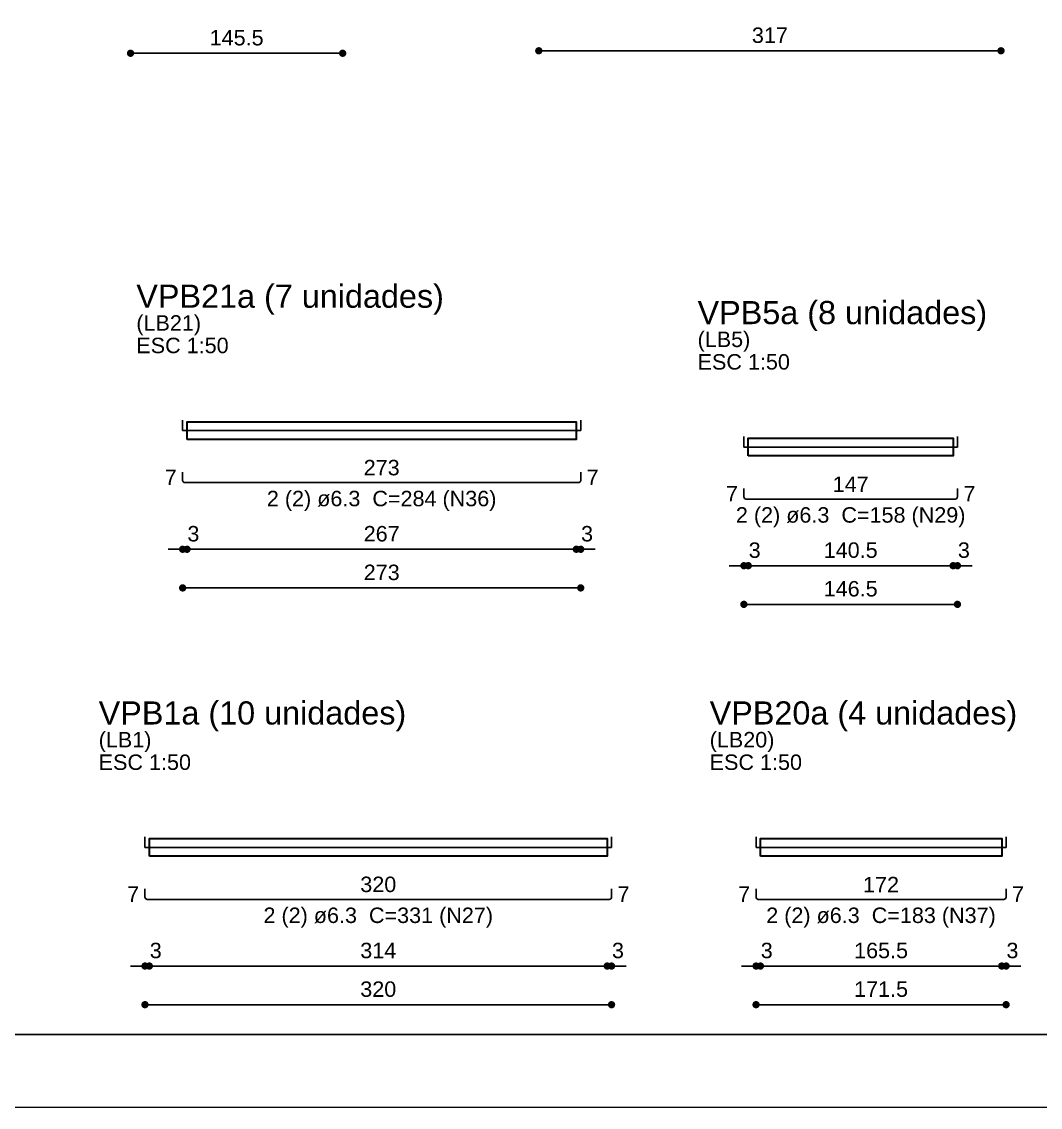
# Model space of a CAD drawing. Header units: millimetres. Extents: x 0 to 84.1, y 0 to 59.4.
# Drawn here: x 50.69 to 64.66, y 0 to 14.89 of the extents above; entities that cross this region are included whole.
import ezdxf

# ---------------------------------------------------------------- set-up
doc = ezdxf.new("R2010")
doc.units = ezdxf.units.MM
doc.header["$MEASUREMENT"] = 0
doc.layers.get('0').update_dxf_attribs({"color": 1, "lineweight": 13})
for name, color, linetype, lineweight in [('Descrição da armadura', 2, 'Continuous', 20), ('DT-Forma', 4, 'Continuous', 30), ('DT-Título', 3, 'Continuous', 25), ('FOLHA EXTERNA', 1, 'Continuous', 13), ('Folha_padrão', 3, 'Continuous', 25), ('Textos armaduras', 1, 'Continuous', 13)]:
    doc.layers.add(name, color=color, linetype=linetype, lineweight=lineweight)
doc.layers.add('DT-Armadura positiva', color=170, linetype='Continuous')
doc.layers.add('DT-Cotas', color=12, linetype='Continuous')
doc.styles.add('Arial', font='')
doc.styles.get('Arial').set_extended_font_data('Arial')
doc.dimstyles.new('UM_50.000000', dxfattribs={"dimtxt": 0.18, "dimasz": 0.1, "dimexe": 0.1, "dimexo": 0.2, "dimgap": 0, "dimtad": 1, "dimtih": 1, "dimtoh": 1, "dimdec": 1, "dimlfac": 50, "dimzin": 0, "dimdsep": 46, "dimtxsty": 'Standard', "dimcen": 0.09, "dimdle": 0.1, "dimadec": 1, "dimazin": 2, "dimtfac": 1, "dimtdec": 4, "dimtofl": 0, "dimtmove": 0, "dimatfit": 3, "dimfxl": 1, "dimtolj": 1, "dimarcsym": 0})

# ---------------------------------------------------------------- blocks, each defined once
blk = doc.blocks.new('_Dot')
at = {"color": 0, "linetype": 'ByBlock', "lineweight": -2}
blk.add_line((-0.5, 0), (-1, 0), dxfattribs=at)
at = {"color": 0, "linetype": 'ByBlock', "const_width": 0.5}
blk.add_lwpolyline([(-0.25, 0, 1), (0.25, 0, 1)], format="xyb", close=True, dxfattribs=at)
blk = doc.blocks.new('*D12')
at = {"layer": 'Defpoints', "color": 0}
for p in [(52.378, 1.407), (58.778, 1.407), (58.778, 1.407)]:
    blk.add_point(p, dxfattribs=at)
at = {"layer": 'DT-Cotas', "color": 0, "lineweight": -2}
blk.add_line((52.478, 1.407), (58.678, 1.407), dxfattribs=at)
at = {"layer": 'DT-Cotas', "color": 0, "lineweight": -2, "xscale": 0.1, "yscale": 0.1, "zscale": 0.1, "rotation": 180}
blk.add_blockref('_Dot', (52.378, 1.407), dxfattribs=at)
at = {"layer": 'DT-Cotas', "color": 0, "lineweight": -2, "xscale": 0.1, "yscale": 0.1, "zscale": 0.1}
blk.add_blockref('_Dot', (58.778, 1.407), dxfattribs=at)
at = {"layer": 'DT-Cotas', "insert": (55.578, 1.619), "char_height": 0.2118, "attachment_point": 5, "rotation": 0.0057, "style": 'Arial'}
blk.add_mtext('\\A1;320', dxfattribs=at)
blk = doc.blocks.new('*D13')
at = {"layer": 'Defpoints', "color": 0}
for p in [(52.378, 1.937), (52.438, 1.937), (52.438, 1.937)]:
    blk.add_point(p, dxfattribs=at)
at = {"layer": 'DT-Cotas', "color": 0, "lineweight": -2}
for p, q in [((52.278, 1.937), (52.178, 1.937)), ((52.538, 1.937), (52.638, 1.937))]:
    blk.add_line(p, q, dxfattribs=at)
at = {"layer": 'DT-Cotas', "color": 0, "lineweight": -2, "xscale": 0.1, "yscale": 0.1, "zscale": 0.1}
blk.add_blockref('_Dot', (52.378, 1.937), dxfattribs=at)
at = {"layer": 'DT-Cotas', "color": 0, "lineweight": -2, "xscale": 0.1, "yscale": 0.1, "zscale": 0.1, "rotation": 180}
blk.add_blockref('_Dot', (52.438, 1.937), dxfattribs=at)
at = {"layer": 'DT-Cotas', "insert": (52.526, 2.149), "char_height": 0.2118, "attachment_point": 5, "rotation": 0.0057, "style": 'Arial'}
blk.add_mtext('\\A1;3', dxfattribs=at)
blk = doc.blocks.new('*D14')
at = {"layer": 'Defpoints', "color": 0}
for p in [(52.438, 1.937), (58.718, 1.937), (58.718, 1.937)]:
    blk.add_point(p, dxfattribs=at)
at = {"layer": 'DT-Cotas', "color": 0, "lineweight": -2}
blk.add_line((52.538, 1.937), (58.618, 1.937), dxfattribs=at)
at = {"layer": 'DT-Cotas', "color": 0, "lineweight": -2, "xscale": 0.1, "yscale": 0.1, "zscale": 0.1, "rotation": 180}
blk.add_blockref('_Dot', (52.438, 1.937), dxfattribs=at)
at = {"layer": 'DT-Cotas', "color": 0, "lineweight": -2, "xscale": 0.1, "yscale": 0.1, "zscale": 0.1}
blk.add_blockref('_Dot', (58.718, 1.937), dxfattribs=at)
at = {"layer": 'DT-Cotas', "insert": (55.578, 2.149), "char_height": 0.2118, "attachment_point": 5, "rotation": 0.0057, "style": 'Arial'}
blk.add_mtext('\\A1;314', dxfattribs=at)
blk = doc.blocks.new('*D15')
at = {"layer": 'Defpoints', "color": 0}
for p in [(58.718, 1.937), (58.778, 1.937), (58.778, 1.937)]:
    blk.add_point(p, dxfattribs=at)
at = {"layer": 'DT-Cotas', "color": 0, "lineweight": -2}
for p, q in [((58.618, 1.937), (58.518, 1.937)), ((58.878, 1.937), (58.978, 1.937))]:
    blk.add_line(p, q, dxfattribs=at)
at = {"layer": 'DT-Cotas', "color": 0, "lineweight": -2, "xscale": 0.1, "yscale": 0.1, "zscale": 0.1}
blk.add_blockref('_Dot', (58.718, 1.937), dxfattribs=at)
at = {"layer": 'DT-Cotas', "color": 0, "lineweight": -2, "xscale": 0.1, "yscale": 0.1, "zscale": 0.1, "rotation": 180}
blk.add_blockref('_Dot', (58.778, 1.937), dxfattribs=at)
at = {"layer": 'DT-Cotas', "insert": (58.866, 2.149), "char_height": 0.2118, "attachment_point": 5, "rotation": 0.0057, "style": 'Arial'}
blk.add_mtext('\\A1;3', dxfattribs=at)
blk = doc.blocks.new('*D32')
at = {"layer": 'Defpoints', "color": 0}
for p in [(60.593, 6.897), (63.523, 6.897), (63.523, 6.897)]:
    blk.add_point(p, dxfattribs=at)
at = {"layer": 'DT-Cotas', "color": 0, "lineweight": -2}
blk.add_line((60.693, 6.897), (63.423, 6.897), dxfattribs=at)
at = {"layer": 'DT-Cotas', "color": 0, "lineweight": -2, "xscale": 0.1, "yscale": 0.1, "zscale": 0.1, "rotation": 180}
blk.add_blockref('_Dot', (60.593, 6.897), dxfattribs=at)
at = {"layer": 'DT-Cotas', "color": 0, "lineweight": -2, "xscale": 0.1, "yscale": 0.1, "zscale": 0.1}
blk.add_blockref('_Dot', (63.523, 6.897), dxfattribs=at)
at = {"layer": 'DT-Cotas', "insert": (62.058, 7.109), "char_height": 0.2118, "attachment_point": 5, "rotation": 0.0057, "style": 'Arial'}
blk.add_mtext('\\A1;146.5', dxfattribs=at)
blk = doc.blocks.new('*D33')
at = {"layer": 'Defpoints', "color": 0}
for p in [(60.593, 7.427), (60.653, 7.427), (60.653, 7.427)]:
    blk.add_point(p, dxfattribs=at)
at = {"layer": 'DT-Cotas', "color": 0, "lineweight": -2}
for p, q in [((60.493, 7.427), (60.393, 7.427)), ((60.753, 7.427), (60.853, 7.427))]:
    blk.add_line(p, q, dxfattribs=at)
at = {"layer": 'DT-Cotas', "color": 0, "lineweight": -2, "xscale": 0.1, "yscale": 0.1, "zscale": 0.1}
blk.add_blockref('_Dot', (60.593, 7.427), dxfattribs=at)
at = {"layer": 'DT-Cotas', "color": 0, "lineweight": -2, "xscale": 0.1, "yscale": 0.1, "zscale": 0.1, "rotation": 180}
blk.add_blockref('_Dot', (60.653, 7.427), dxfattribs=at)
at = {"layer": 'DT-Cotas', "insert": (60.741, 7.639), "char_height": 0.2118, "attachment_point": 5, "rotation": 0.0057, "style": 'Arial'}
blk.add_mtext('\\A1;3', dxfattribs=at)
blk = doc.blocks.new('*D34')
at = {"layer": 'Defpoints', "color": 0}
for p in [(60.653, 7.427), (63.463, 7.427), (63.463, 7.427)]:
    blk.add_point(p, dxfattribs=at)
at = {"layer": 'DT-Cotas', "color": 0, "lineweight": -2}
blk.add_line((60.753, 7.427), (63.363, 7.427), dxfattribs=at)
at = {"layer": 'DT-Cotas', "color": 0, "lineweight": -2, "xscale": 0.1, "yscale": 0.1, "zscale": 0.1, "rotation": 180}
blk.add_blockref('_Dot', (60.653, 7.427), dxfattribs=at)
at = {"layer": 'DT-Cotas', "color": 0, "lineweight": -2, "xscale": 0.1, "yscale": 0.1, "zscale": 0.1}
blk.add_blockref('_Dot', (63.463, 7.427), dxfattribs=at)
at = {"layer": 'DT-Cotas', "insert": (62.058, 7.639), "char_height": 0.2118, "attachment_point": 5, "rotation": 0.0057, "style": 'Arial'}
blk.add_mtext('\\A1;140.5', dxfattribs=at)
blk = doc.blocks.new('*D35')
at = {"layer": 'Defpoints', "color": 0}
for p in [(63.463, 7.427), (63.523, 7.427), (63.523, 7.427)]:
    blk.add_point(p, dxfattribs=at)
at = {"layer": 'DT-Cotas', "color": 0, "lineweight": -2}
for p, q in [((63.363, 7.427), (63.263, 7.427)), ((63.623, 7.427), (63.723, 7.427))]:
    blk.add_line(p, q, dxfattribs=at)
at = {"layer": 'DT-Cotas', "color": 0, "lineweight": -2, "xscale": 0.1, "yscale": 0.1, "zscale": 0.1}
blk.add_blockref('_Dot', (63.463, 7.427), dxfattribs=at)
at = {"layer": 'DT-Cotas', "color": 0, "lineweight": -2, "xscale": 0.1, "yscale": 0.1, "zscale": 0.1, "rotation": 180}
blk.add_blockref('_Dot', (63.523, 7.427), dxfattribs=at)
at = {"layer": 'DT-Cotas', "insert": (63.611, 7.639), "char_height": 0.2118, "attachment_point": 5, "rotation": 0.0057, "style": 'Arial'}
blk.add_mtext('\\A1;3', dxfattribs=at)
blk = doc.blocks.new('*D60')
at = {"layer": 'Defpoints', "color": 0}
for p in [(57.78, 14.488), (64.12, 14.488), (64.12, 14.488)]:
    blk.add_point(p, dxfattribs=at)
at = {"layer": 'DT-Cotas', "color": 0, "lineweight": -2}
blk.add_line((57.88, 14.488), (64.02, 14.488), dxfattribs=at)
at = {"layer": 'DT-Cotas', "color": 0, "lineweight": -2, "xscale": 0.1, "yscale": 0.1, "zscale": 0.1, "rotation": 180}
blk.add_blockref('_Dot', (57.78, 14.488), dxfattribs=at)
at = {"layer": 'DT-Cotas', "color": 0, "lineweight": -2, "xscale": 0.1, "yscale": 0.1, "zscale": 0.1}
blk.add_blockref('_Dot', (64.12, 14.488), dxfattribs=at)
at = {"layer": 'DT-Cotas', "insert": (60.95, 14.7), "char_height": 0.2118, "attachment_point": 5, "rotation": 0.0057, "style": 'Arial'}
blk.add_mtext('\\A1;317', dxfattribs=at)
blk = doc.blocks.new('*D92')
at = {"layer": 'Defpoints', "color": 0}
for p in [(60.76, 1.407), (64.19, 1.407), (64.19, 1.407)]:
    blk.add_point(p, dxfattribs=at)
at = {"layer": 'DT-Cotas', "color": 0, "lineweight": -2}
blk.add_line((60.86, 1.407), (64.09, 1.407), dxfattribs=at)
at = {"layer": 'DT-Cotas', "color": 0, "lineweight": -2, "xscale": 0.1, "yscale": 0.1, "zscale": 0.1, "rotation": 180}
blk.add_blockref('_Dot', (60.76, 1.407), dxfattribs=at)
at = {"layer": 'DT-Cotas', "color": 0, "lineweight": -2, "xscale": 0.1, "yscale": 0.1, "zscale": 0.1}
blk.add_blockref('_Dot', (64.19, 1.407), dxfattribs=at)
at = {"layer": 'DT-Cotas', "insert": (62.475, 1.619), "char_height": 0.2118, "attachment_point": 5, "rotation": 0.0057, "style": 'Arial'}
blk.add_mtext('\\A1;171.5', dxfattribs=at)
blk = doc.blocks.new('*D93')
at = {"layer": 'Defpoints', "color": 0}
for p in [(60.76, 1.937), (60.82, 1.937), (60.82, 1.937)]:
    blk.add_point(p, dxfattribs=at)
at = {"layer": 'DT-Cotas', "color": 0, "lineweight": -2}
for p, q in [((60.66, 1.937), (60.56, 1.937)), ((60.92, 1.937), (61.02, 1.937))]:
    blk.add_line(p, q, dxfattribs=at)
at = {"layer": 'DT-Cotas', "color": 0, "lineweight": -2, "xscale": 0.1, "yscale": 0.1, "zscale": 0.1}
blk.add_blockref('_Dot', (60.76, 1.937), dxfattribs=at)
at = {"layer": 'DT-Cotas', "color": 0, "lineweight": -2, "xscale": 0.1, "yscale": 0.1, "zscale": 0.1, "rotation": 180}
blk.add_blockref('_Dot', (60.82, 1.937), dxfattribs=at)
at = {"layer": 'DT-Cotas', "insert": (60.907, 2.149), "char_height": 0.2118, "attachment_point": 5, "rotation": 0.0057, "style": 'Arial'}
blk.add_mtext('\\A1;3', dxfattribs=at)
blk = doc.blocks.new('*D94')
at = {"layer": 'Defpoints', "color": 0}
for p in [(60.82, 1.937), (64.13, 1.937), (64.13, 1.937)]:
    blk.add_point(p, dxfattribs=at)
at = {"layer": 'DT-Cotas', "color": 0, "lineweight": -2}
blk.add_line((60.92, 1.937), (64.03, 1.937), dxfattribs=at)
at = {"layer": 'DT-Cotas', "color": 0, "lineweight": -2, "xscale": 0.1, "yscale": 0.1, "zscale": 0.1, "rotation": 180}
blk.add_blockref('_Dot', (60.82, 1.937), dxfattribs=at)
at = {"layer": 'DT-Cotas', "color": 0, "lineweight": -2, "xscale": 0.1, "yscale": 0.1, "zscale": 0.1}
blk.add_blockref('_Dot', (64.13, 1.937), dxfattribs=at)
at = {"layer": 'DT-Cotas', "insert": (62.475, 2.149), "char_height": 0.2118, "attachment_point": 5, "rotation": 0.0057, "style": 'Arial'}
blk.add_mtext('\\A1;165.5', dxfattribs=at)
blk = doc.blocks.new('*D95')
at = {"layer": 'Defpoints', "color": 0}
for p in [(64.13, 1.937), (64.19, 1.937), (64.19, 1.937)]:
    blk.add_point(p, dxfattribs=at)
at = {"layer": 'DT-Cotas', "color": 0, "lineweight": -2}
for p, q in [((64.03, 1.937), (63.93, 1.937)), ((64.29, 1.937), (64.39, 1.937))]:
    blk.add_line(p, q, dxfattribs=at)
at = {"layer": 'DT-Cotas', "color": 0, "lineweight": -2, "xscale": 0.1, "yscale": 0.1, "zscale": 0.1}
blk.add_blockref('_Dot', (64.13, 1.937), dxfattribs=at)
at = {"layer": 'DT-Cotas', "color": 0, "lineweight": -2, "xscale": 0.1, "yscale": 0.1, "zscale": 0.1, "rotation": 180}
blk.add_blockref('_Dot', (64.19, 1.937), dxfattribs=at)
at = {"layer": 'DT-Cotas', "insert": (64.277, 2.149), "char_height": 0.2118, "attachment_point": 5, "rotation": 0.0057, "style": 'Arial'}
blk.add_mtext('\\A1;3', dxfattribs=at)
blk = doc.blocks.new('*D96')
at = {"layer": 'Defpoints', "color": 0}
for p in [(52.895, 7.122), (58.355, 7.122), (58.355, 7.122)]:
    blk.add_point(p, dxfattribs=at)
at = {"layer": 'DT-Cotas', "color": 0, "lineweight": -2}
blk.add_line((52.995, 7.122), (58.255, 7.122), dxfattribs=at)
at = {"layer": 'DT-Cotas', "color": 0, "lineweight": -2, "xscale": 0.1, "yscale": 0.1, "zscale": 0.1, "rotation": 180}
blk.add_blockref('_Dot', (52.895, 7.122), dxfattribs=at)
at = {"layer": 'DT-Cotas', "color": 0, "lineweight": -2, "xscale": 0.1, "yscale": 0.1, "zscale": 0.1}
blk.add_blockref('_Dot', (58.355, 7.122), dxfattribs=at)
at = {"layer": 'DT-Cotas', "insert": (55.625, 7.334), "char_height": 0.2118, "attachment_point": 5, "rotation": 0.0057, "style": 'Arial'}
blk.add_mtext('\\A1;273', dxfattribs=at)
blk = doc.blocks.new('*D97')
at = {"layer": 'Defpoints', "color": 0}
for p in [(52.895, 7.652), (52.955, 7.652), (52.955, 7.652)]:
    blk.add_point(p, dxfattribs=at)
at = {"layer": 'DT-Cotas', "color": 0, "lineweight": -2}
for p, q in [((52.795, 7.652), (52.695, 7.652)), ((53.055, 7.652), (53.155, 7.652))]:
    blk.add_line(p, q, dxfattribs=at)
at = {"layer": 'DT-Cotas', "color": 0, "lineweight": -2, "xscale": 0.1, "yscale": 0.1, "zscale": 0.1}
blk.add_blockref('_Dot', (52.895, 7.652), dxfattribs=at)
at = {"layer": 'DT-Cotas', "color": 0, "lineweight": -2, "xscale": 0.1, "yscale": 0.1, "zscale": 0.1, "rotation": 180}
blk.add_blockref('_Dot', (52.955, 7.652), dxfattribs=at)
at = {"layer": 'DT-Cotas', "insert": (53.042, 7.864), "char_height": 0.2118, "attachment_point": 5, "rotation": 0.0057, "style": 'Arial'}
blk.add_mtext('\\A1;3', dxfattribs=at)
blk = doc.blocks.new('*D98')
at = {"layer": 'Defpoints', "color": 0}
for p in [(52.955, 7.652), (58.295, 7.652), (58.295, 7.652)]:
    blk.add_point(p, dxfattribs=at)
at = {"layer": 'DT-Cotas', "color": 0, "lineweight": -2}
blk.add_line((53.055, 7.652), (58.195, 7.652), dxfattribs=at)
at = {"layer": 'DT-Cotas', "color": 0, "lineweight": -2, "xscale": 0.1, "yscale": 0.1, "zscale": 0.1, "rotation": 180}
blk.add_blockref('_Dot', (52.955, 7.652), dxfattribs=at)
at = {"layer": 'DT-Cotas', "color": 0, "lineweight": -2, "xscale": 0.1, "yscale": 0.1, "zscale": 0.1}
blk.add_blockref('_Dot', (58.295, 7.652), dxfattribs=at)
at = {"layer": 'DT-Cotas', "insert": (55.625, 7.864), "char_height": 0.2118, "attachment_point": 5, "rotation": 0.0057, "style": 'Arial'}
blk.add_mtext('\\A1;267', dxfattribs=at)
blk = doc.blocks.new('*D99')
at = {"layer": 'Defpoints', "color": 0}
for p in [(58.295, 7.652), (58.355, 7.652), (58.355, 7.652)]:
    blk.add_point(p, dxfattribs=at)
at = {"layer": 'DT-Cotas', "color": 0, "lineweight": -2}
for p, q in [((58.195, 7.652), (58.095, 7.652)), ((58.455, 7.652), (58.555, 7.652))]:
    blk.add_line(p, q, dxfattribs=at)
at = {"layer": 'DT-Cotas', "color": 0, "lineweight": -2, "xscale": 0.1, "yscale": 0.1, "zscale": 0.1}
blk.add_blockref('_Dot', (58.295, 7.652), dxfattribs=at)
at = {"layer": 'DT-Cotas', "color": 0, "lineweight": -2, "xscale": 0.1, "yscale": 0.1, "zscale": 0.1, "rotation": 180}
blk.add_blockref('_Dot', (58.355, 7.652), dxfattribs=at)
at = {"layer": 'DT-Cotas', "insert": (58.442, 7.864), "char_height": 0.2118, "attachment_point": 5, "rotation": 0.0057, "style": 'Arial'}
blk.add_mtext('\\A1;3', dxfattribs=at)
blk = doc.blocks.new('*D100')
at = {"layer": 'Defpoints', "color": 0}
for p in [(52.18, 14.454), (55.09, 14.454), (55.09, 14.454)]:
    blk.add_point(p, dxfattribs=at)
at = {"layer": 'DT-Cotas', "color": 0, "lineweight": -2}
blk.add_line((52.28, 14.454), (54.99, 14.454), dxfattribs=at)
at = {"layer": 'DT-Cotas', "color": 0, "lineweight": -2, "xscale": 0.1, "yscale": 0.1, "zscale": 0.1, "rotation": 180}
blk.add_blockref('_Dot', (52.18, 14.454), dxfattribs=at)
at = {"layer": 'DT-Cotas', "color": 0, "lineweight": -2, "xscale": 0.1, "yscale": 0.1, "zscale": 0.1}
blk.add_blockref('_Dot', (55.09, 14.454), dxfattribs=at)
at = {"layer": 'DT-Cotas', "insert": (53.635, 14.666), "char_height": 0.2118, "attachment_point": 5, "rotation": 0.0057, "style": 'Arial'}
blk.add_mtext('\\A1;145.5', dxfattribs=at)

msp = doc.modelspace()

# ---------------------------------------------------------------- linework, layer by layer
at = {"layer": 'DT-Armadura positiva'}
for p, q in [((52.8949, 9.4242), (52.8949, 9.2793)), ((58.3549, 9.2793), (58.3549, 9.4242)), ((52.8949, 9.2793), (58.3549, 9.2793)), ((60.5934, 9.1992), (60.5934, 9.0543)), ((63.5234, 9.0543), (63.5234, 9.1992)), ((60.5934, 9.0543), (63.5234, 9.0543)), ((52.8949, 8.7108), (52.8949, 8.5974)), ((58.3549, 8.5974), (58.3549, 8.7108)), ((52.9264, 8.5659), (58.3234, 8.5659)), ((60.5934, 8.4858), (60.5934, 8.3724)), ((63.5234, 8.3724), (63.5234, 8.4858)), ((60.6249, 8.3409), (63.4919, 8.3409)), ((52.3784, 3.7092), (52.3784, 3.5643)), ((58.7784, 3.5643), (58.7784, 3.7092)), ((60.7595, 3.7092), (60.7595, 3.5643)), ((64.1895, 3.5643), (64.1895, 3.7092)), ((52.3784, 3.5643), (58.7784, 3.5643)), ((60.7595, 3.5643), (64.1895, 3.5643)), ((52.3784, 2.9958), (52.3784, 2.8824)), ((58.7784, 2.8824), (58.7784, 2.9958)), ((60.7595, 2.9958), (60.7595, 2.8824)), ((64.1895, 2.8824), (64.1895, 2.9958)), ((52.4099, 2.8509), (58.7469, 2.8509)), ((60.791, 2.8509), (64.158, 2.8509))]:
    msp.add_line(p, q, dxfattribs=at)
for centre, start, end in [((52.9264, 8.5974), 180, 270), ((58.3234, 8.5974), 270, 0), ((60.6249, 8.3724), 180, 270), ((63.4919, 8.3724), 270, 0), ((52.4099, 2.8824), 180, 270), ((58.7469, 2.8824), 270, 0), ((60.791, 2.8824), 180, 270), ((64.158, 2.8824), 270, 0)]:
    msp.add_arc(centre, 0.0315, start, end, dxfattribs=at)
at = {"layer": 'DT-Forma'}
for points in [[(52.9549, 9.1593), (52.9549, 9.3993), (58.2949, 9.3993), (58.2949, 9.1593), (52.9549, 9.1593)], [(60.6534, 8.9343), (60.6534, 9.1743), (63.4634, 9.1743), (63.4634, 8.9343), (60.6534, 8.9343)], [(52.4384, 3.4443), (52.4384, 3.6843), (58.7184, 3.6843), (58.7184, 3.4443), (52.4384, 3.4443)], [(60.8195, 3.4443), (60.8195, 3.6843), (64.1295, 3.6843), (64.1295, 3.4443), (60.8195, 3.4443)]]:
    msp.add_lwpolyline(points, close=True, dxfattribs=at)
at = {"layer": 'FOLHA EXTERNA', "color": 2, "linetype": 'Continuous'}
msp.add_lwpolyline([(0, 0), (84.1, 0), (84.1, 59.4), (0, 59.4), (0, 0)], dxfattribs=at)
at = {"layer": 'Folha_padrão', "color": 6, "linetype": 'Continuous'}
msp.add_lwpolyline([(3, 58.4), (83.1, 58.4), (83.1, 1), (3, 1), (3, 58.4)], dxfattribs=at)

# ---------------------------------------------------------------- texts
at = {"layer": 'Descrição da armadura', "char_height": 0.2118, "width": 6.296853, "attachment_point": 8, "line_spacing_factor": 0.9, "style": 'Arial'}
for s, insert in [('2 (2) ø6.3  C=284 (N36)', (55.6245, 8.1784)), ('2 (2) ø6.3  C=158 (N29)', (62.058, 7.9534)), ('2 (2) ø6.3  C=331 (N27)', (55.578, 2.4634)), ('2 (2) ø6.3  C=183 (N37)', (62.4741, 2.4634))]:
    msp.add_mtext(s, dxfattribs=dict(at, insert=insert))
at = {"layer": 'DT-Título', "attachment_point": 7, "line_spacing_factor": 0.798, "style": 'Arial'}
for s, insert, char_height, width in [('VPB21a (7 unidades)', (52.2595, 10.8684), 0.3177, 7.24356), ('VPB5a (8 unidades)', (59.958, 10.6434), 0.3177, 6.86232), ('(LB21)', (52.2595, 10.5864), 0.2118, 1.52496), ('(LB5)', (59.958, 10.3614), 0.2118, 1.2708), ('ESC 1:50', (52.2595, 10.3383), 0.2118, 2.03328), ('ESC 1:50', (59.958, 10.1133), 0.2118, 2.03328), ('VPB1a (10 unidades)', (51.743, 5.1534), 0.3177, 7.24356), ('VPB20a (4 unidades)', (60.1241, 5.1534), 0.3177, 7.24356), ('(LB1)', (51.743, 4.8714), 0.2118, 1.2708), ('(LB20)', (60.1241, 4.8714), 0.2118, 1.52496), ('ESC 1:50', (51.743, 4.6233), 0.2118, 2.03328), ('ESC 1:50', (60.1241, 4.6233), 0.2118, 2.03328)]:
    msp.add_mtext(s, dxfattribs=dict(at, insert=insert, char_height=char_height, width=width))
at = {"layer": 'Textos armaduras', "char_height": 0.2118, "line_spacing_factor": 0.9, "style": 'Arial'}
for s, insert, width, attachment_point in [('273', (55.6249, 8.6632), 1.387001, 8), ('7', (52.8136, 8.5325), 0.729, 9), ('7', (58.4362, 8.7443), 0.729, 1), ('147', (62.0584, 8.4382), 1.387001, 8), ('7', (60.5121, 8.3074), 0.729, 9), ('7', (63.6047, 8.5192), 0.729, 1), ('320', (55.5784, 2.9482), 1.387001, 8), ('172', (62.4745, 2.9482), 1.387001, 8), ('7', (52.2971, 2.8174), 0.729, 9), ('7', (58.8596, 3.0292), 0.729, 1), ('7', (60.6783, 2.8174), 0.729, 9), ('7', (64.2708, 3.0292), 0.729, 1)]:
    msp.add_mtext(s, dxfattribs=dict(at, insert=insert, width=width, attachment_point=attachment_point))

# ---------------------------------------------------------------- dimensions: what is measured, and where the dimension line sits
at = {"layer": 'DT-Cotas'}
for base, p1, p2, picture, middle in [((55.0898, 14.4544), (52.1798, 14.4544), (55.0898, 14.4544), '*D100', (53.6348, 14.6662)), ((64.1205, 14.4885), (57.7805, 14.4885), (64.1205, 14.4885), '*D60', (60.9505, 14.7003)), ((52.9549, 7.6518), (52.8949, 7.6518), (52.9549, 7.6518), '*D97', (53.0424, 7.8636)), ((58.2949, 7.6518), (52.9549, 7.6518), (58.2949, 7.6518), '*D98', (55.6249, 7.8636)), ((58.3549, 7.6518), (58.2949, 7.6518), (58.3549, 7.6518), '*D99', (58.4424, 7.8636)), ((60.6534, 7.4268), (60.5934, 7.4268), (60.6534, 7.4268), '*D33', (60.7409, 7.6386)), ((63.4634, 7.4268), (60.6534, 7.4268), (63.4634, 7.4268), '*D34', (62.0584, 7.6386)), ((63.5234, 7.4268), (63.4634, 7.4268), (63.5234, 7.4268), '*D35', (63.6109, 7.6386)), ((58.3549, 7.1223), (52.8949, 7.1223), (58.3549, 7.1223), '*D96', (55.6249, 7.3341)), ((63.5234, 6.8973), (60.5934, 6.8973), (63.5234, 6.8973), '*D32', (62.0584, 7.1091)), ((52.4384, 1.9368), (52.3784, 1.9368), (52.4384, 1.9368), '*D13', (52.5259, 2.1486)), ((58.7184, 1.9368), (52.4384, 1.9368), (58.7184, 1.9368), '*D14', (55.5784, 2.1486)), ((58.7784, 1.9368), (58.7184, 1.9368), (58.7784, 1.9368), '*D15', (58.8659, 2.1486)), ((60.8195, 1.9368), (60.7595, 1.9368), (60.8195, 1.9368), '*D93', (60.9071, 2.1486)), ((64.1295, 1.9368), (60.8195, 1.9368), (64.1295, 1.9368), '*D94', (62.4745, 2.1486)), ((64.1895, 1.9368), (64.1295, 1.9368), (64.1895, 1.9368), '*D95', (64.2771, 2.1486)), ((58.7784, 1.4073), (52.3784, 1.4073), (58.7784, 1.4073), '*D12', (55.5784, 1.6191)), ((64.1895, 1.4073), (60.7595, 1.4073), (64.1895, 1.4073), '*D92', (62.4745, 1.6191))]:
    dim = msp.add_linear_dim(base=base, p1=p1, p2=p2, dimstyle='UM_50.000000', override={"dimtxt": 0.2118, "dimasz": 0.1, "dimexe": 0.1, "dimexo": 0.2, "dimtad": 1, "dimtih": 0, "dimtoh": 0, "dimdec": 1, "dimlfac": 50, "dimzin": 8, "dimtxsty": 'Arial', "dimblk": 'Dot', "dimblk1": 'Dot', "dimblk2": 'Dot', "dimsah": 1, "dimdle": 0.1, "dimse1": 1, "dimse2": 1, "dimclrt": 256, "dimadec": 1, "dimazin": 3, "dimtmove": 2, "dimldrblk": 'Dot'}, dxfattribs=at)
    dim.commit()
    dim.dimension.update_dxf_attribs({"geometry": picture, "text_midpoint": middle, "dimtype": 160, "text_rotation": 0.00573})

doc.saveas('drawing.dxf')
